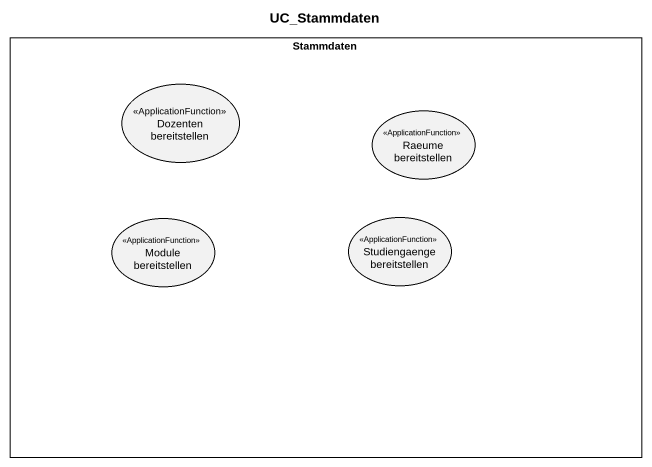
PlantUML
@startuml
title UC_Stammdaten
rectangle Stammdaten {
  usecase "Dozenten bereitstellen" as Dozenten_bereitstellen <<ApplicationFunction>>
  usecase "Raeume bereitstellen" as Raeume_bereitstellen <<ApplicationFunction>>
  usecase "Module bereitstellen" as Module_bereitstellen <<ApplicationFunction>>
  usecase "Studiengaenge bereitstellen" as Studiengaenge_bereitstellen <<ApplicationFunction>>
}
@enduml
